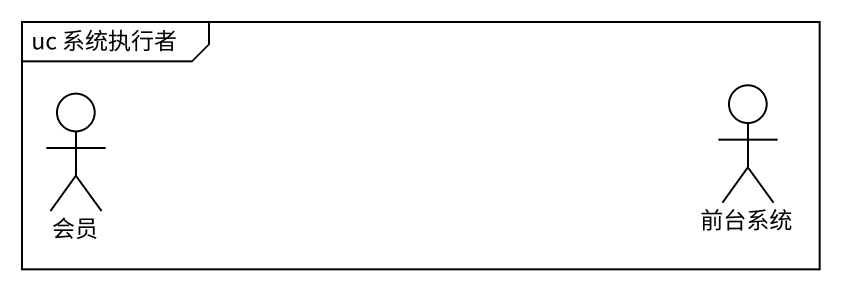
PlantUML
@startuml
mainframe uc 系统执行者
actor 会员
actor 前台系统
@enduml
